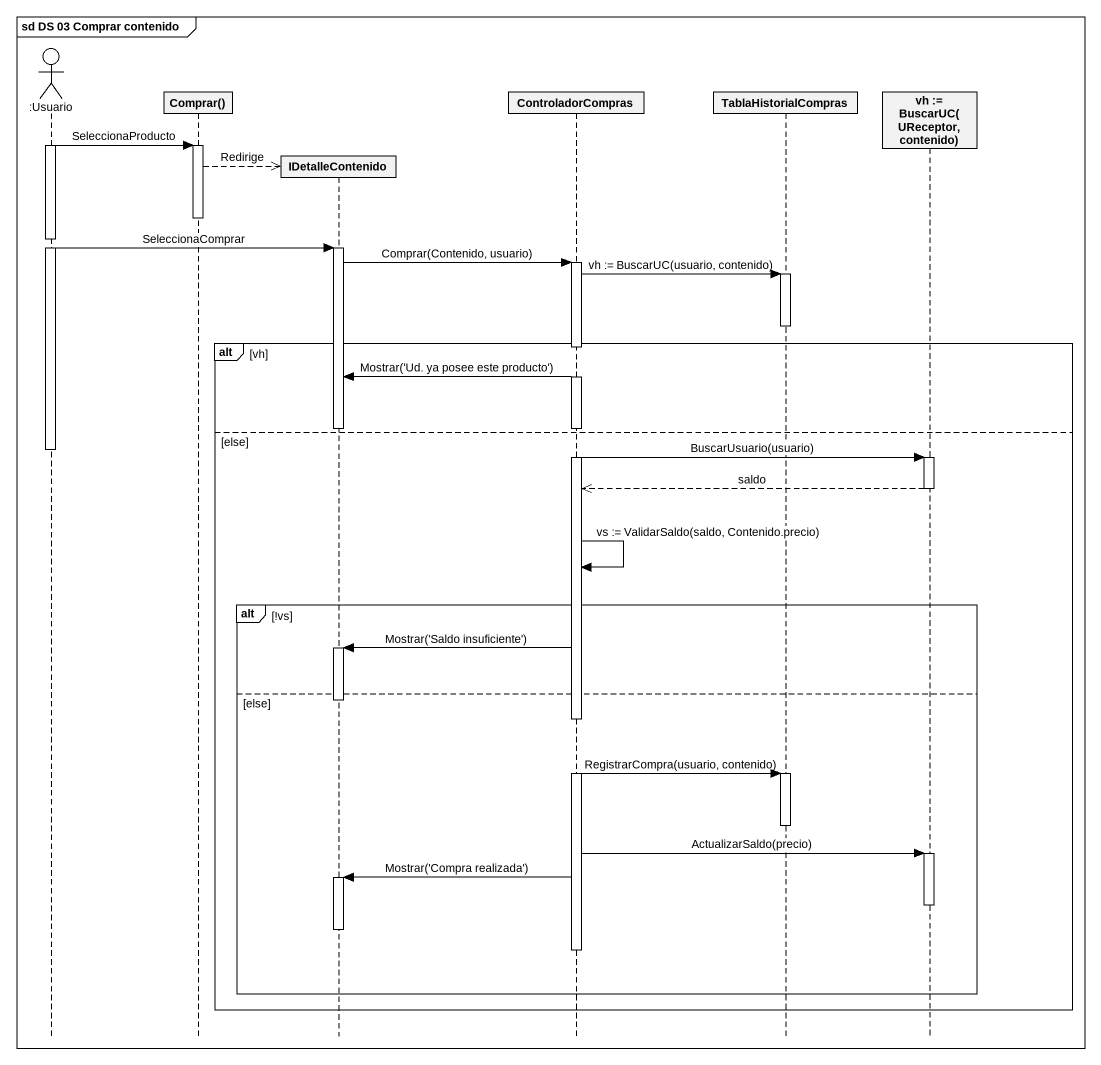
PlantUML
@startuml
mainframe sd DS 03 Comprar contenido
hide footbox
actor ":Usuario" as Usuario
participant "Comprar()" as Comprar
participant IDetalleContenido
participant ControladorCompras
participant TablaHistorialCompras
participant "vh := BuscarUC(UReceptor, contenido)" as vh_BuscarUC_UReceptor

activate Usuario
Usuario -> Comprar : SeleccionaProducto
activate Comprar
Comprar -->> IDetalleContenido ** : Redirige
deactivate Comprar
Usuario -> IDetalleContenido : SeleccionaComprar
activate IDetalleContenido
IDetalleContenido -> ControladorCompras : Comprar(Contenido, usuario)
activate ControladorCompras
ControladorCompras -> TablaHistorialCompras : vh := BuscarUC(usuario, contenido)
activate TablaHistorialCompras
deactivate TablaHistorialCompras
alt vh
  ControladorCompras -> IDetalleContenido : Mostrar('Ud. ya posee este producto')
  deactivate IDetalleContenido
else else
  deactivate Usuario
  ControladorCompras -> vh_BuscarUC_UReceptor : BuscarUsuario(usuario)
  activate vh_BuscarUC_UReceptor
  vh_BuscarUC_UReceptor -->> ControladorCompras : saldo
  deactivate vh_BuscarUC_UReceptor
  ControladorCompras -> ControladorCompras : vs := ValidarSaldo(saldo, Contenido.precio)
  alt !vs
    ControladorCompras -> IDetalleContenido : Mostrar('Saldo insuficiente')
    activate IDetalleContenido
  else else
    deactivate IDetalleContenido
    ControladorCompras -> TablaHistorialCompras : RegistrarCompra(usuario, contenido)
    activate TablaHistorialCompras
    deactivate TablaHistorialCompras
    ControladorCompras -> vh_BuscarUC_UReceptor : ActualizarSaldo(precio)
    activate vh_BuscarUC_UReceptor
    ControladorCompras -> IDetalleContenido : Mostrar('Compra realizada')
    activate IDetalleContenido
    deactivate vh_BuscarUC_UReceptor
    deactivate IDetalleContenido
    deactivate ControladorCompras
  end
end
@enduml
